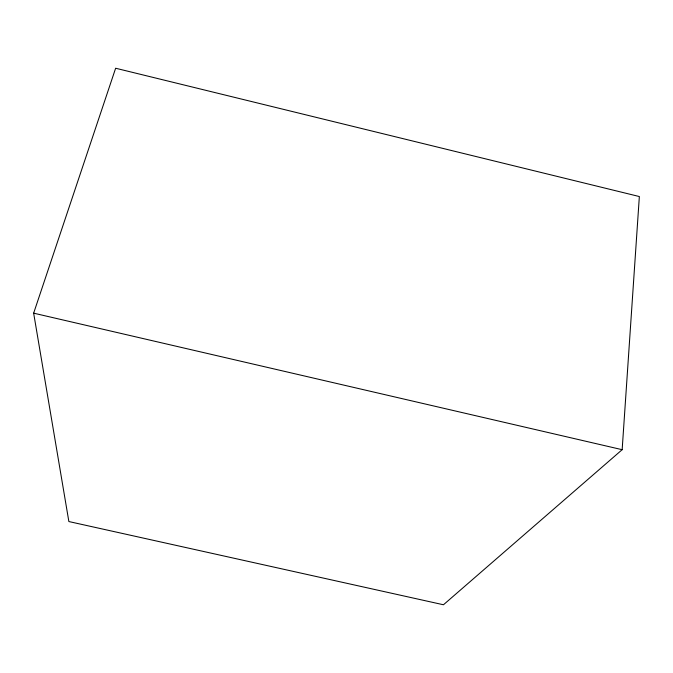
<?xml version="1.0" encoding="UTF-8"?>
<svg xmlns="http://www.w3.org/2000/svg" width="673" height="673" viewBox="0 0 673 673"><rect width="100%" height="100%" fill="white"/><g stroke="black" fill="none" stroke-linecap="round" stroke-linejoin="round"><path stroke-width="1.01" d="M622.155 449.69L639.35 196.541L115.638 68.234L33.65 313.164L68.865 521.55L443.457 604.766L622.155 449.69L33.65 313.164"/></g></svg>
